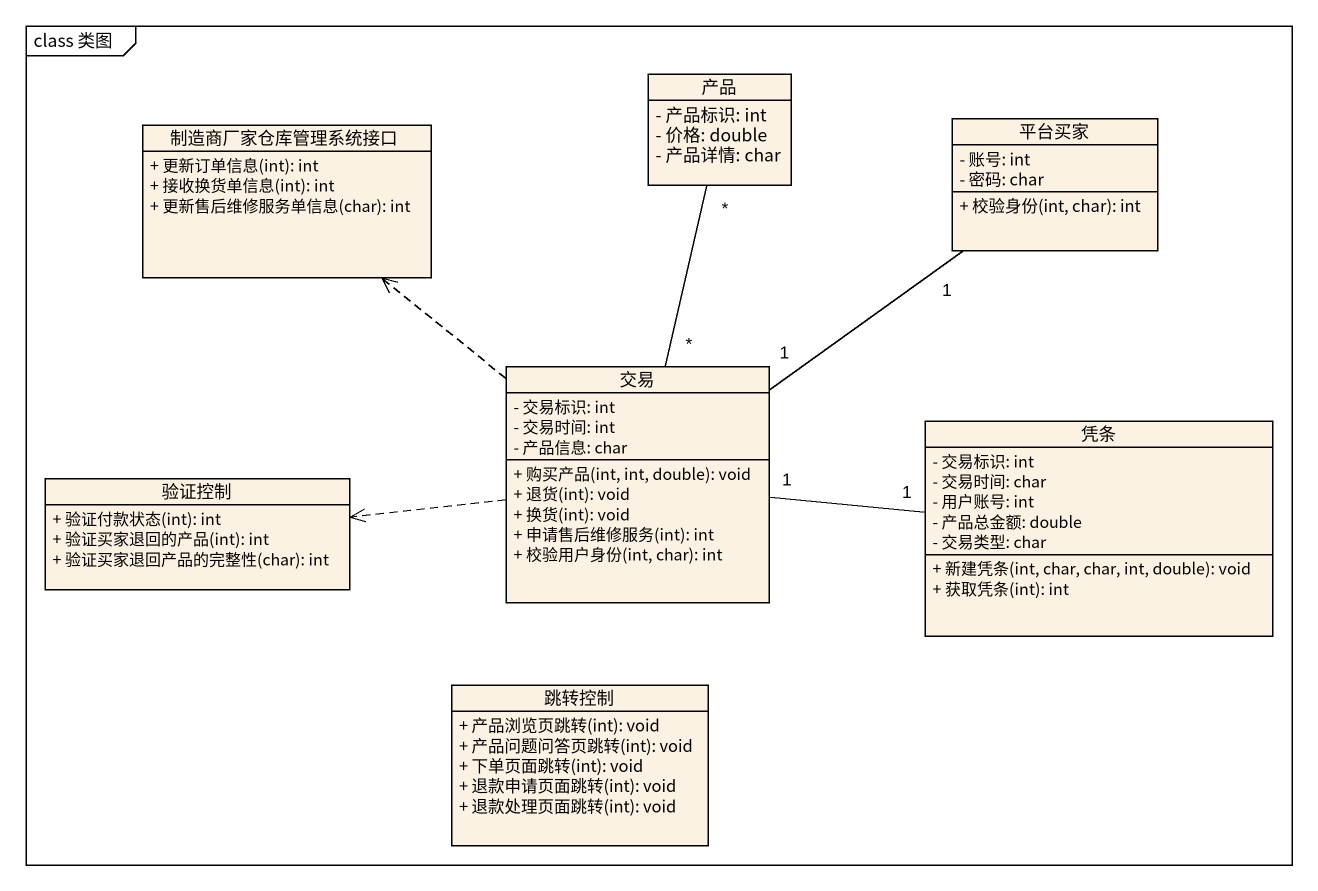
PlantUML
@startuml
mainframe class 类图
hide circle
hide empty members
skinparam classAttributeIconSize 0
class 产品 {
  - 产品标识: int
  - 价格: double
  - 产品详情: char
}
class 制造商厂家仓库管理系统接口 {
  + 更新订单信息(int): int
  + 接收换货单信息(int): int
  + 更新售后维修服务单信息(char): int
}
class 平台买家 {
  - 账号: int
  - 密码: char
  + 校验身份(int, char): int
}
class 交易 {
  - 交易标识: int
  - 交易时间: int
  - 产品信息: char
  + 购买产品(int, int, double): void
  + 退货(int): void
  + 换货(int): void
  + 申请售后维修服务(int): int
  + 校验用户身份(int, char): int
}
class 凭条 {
  - 交易标识: int
  - 交易时间: char
  - 用户账号: int
  - 产品总金额: double
  - 交易类型: char
  + 新建凭条(int, char, char, int, double): void
  + 获取凭条(int): int
}
class 验证控制 {
  + 验证付款状态(int): int
  + 验证买家退回的产品(int): int
  + 验证买家退回产品的完整性(char): int
}
class 跳转控制 {
  + 产品浏览页跳转(int): void
  + 产品问题问答页跳转(int): void
  + 下单页面跳转(int): void
  + 退款申请页面跳转(int): void
  + 退款处理页面跳转(int): void
}
交易 "*" -up- "*" 产品
交易 .up.> 制造商厂家仓库管理系统接口
交易 "1" -up- "1" 平台买家
交易 "1" -right- "1" 凭条
交易 .left.> 验证控制
@enduml
